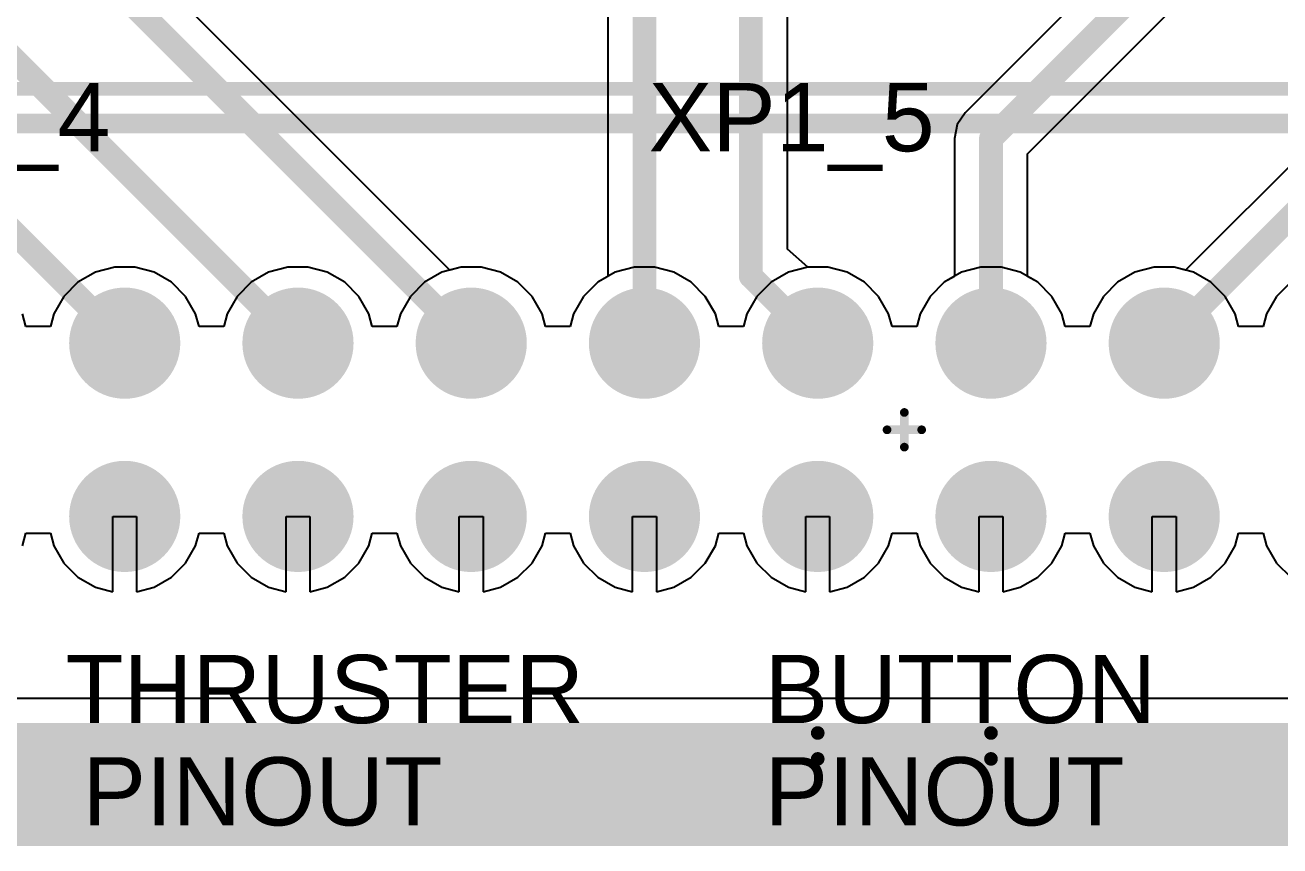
# Model space of a CAD drawing. Header units: inches. Extents: x 0 to 106, y 0 to 106.
# Drawn here: x 40.11 to 58.51, y 9.9 to 21.93 of the extents above; entities that cross this region are included whole.
import ezdxf

# ---------------------------------------------------------------- set-up
doc = ezdxf.new("R2010")
doc.units = ezdxf.units.IN
for name, color, linetype in [('Bottom Layer', 5, 'Continuous'), ('Bottom Overlay', 54, 'Continuous'), ('Bottom Solder', 6, 'Continuous'), ('Layer 1', 16, 'Continuous'), ('Layer 2', 76, 'Continuous'), ('Mechanical 13', 56, 'Continuous'), ('Mechanical 15', 56, 'Continuous'), ('Multi-Layer', 9, 'Continuous'), ('Pad Holes', 156, 'Continuous'), ('Top Layer', 1, 'Continuous'), ('Top Overlay', 2, 'Continuous'), ('Top Solder', 216, 'Continuous')]:
    doc.layers.add(name, color=color, linetype=linetype)
doc.styles.add('Arial', font='', dxfattribs={"height": 0.2})
doc.styles.get('Arial').set_extended_font_data('Arial')

# ---------------------------------------------------------------- blocks, each defined once
blk = doc.blocks.new('DCDC_SAUVC26_B_197')
at = {"layer": 'Mechanical 13'}
blk.add_lwpolyline([(35, -67, 0.2, 0.2, 0), (35, 0, 0.2, 0.2, 0)], format="xyseb", dxfattribs=at)
blk = doc.blocks.new('IDC_40_M_____________B_263')
at = {"layer": 'Bottom Layer'}
h = blk.add_hatch(color=5, dxfattribs=at)
edge = h.paths.add_edge_path()
edge.add_arc((-11.43, 1.27), 0.765, 0, 360)
h = blk.add_hatch(color=5, dxfattribs=at)
edge = h.paths.add_edge_path()
edge.add_arc((-8.89, 1.27), 0.765, 0, 360)
h = blk.add_hatch(color=5, dxfattribs=at)
edge = h.paths.add_edge_path()
edge.add_arc((-6.35, 1.27), 0.765, 0, 360)
h = blk.add_hatch(color=5, dxfattribs=at)
edge = h.paths.add_edge_path()
edge.add_arc((-3.81, 1.27), 0.765, 0, 360)
h = blk.add_hatch(color=5, dxfattribs=at)
edge = h.paths.add_edge_path()
edge.add_arc((-1.27, 1.27), 0.765, 0, 360)
h = blk.add_hatch(color=5, dxfattribs=at)
edge = h.paths.add_edge_path()
edge.add_arc((1.27, 1.27), 0.765, 0, 360)
h = blk.add_hatch(color=5, dxfattribs=at)
edge = h.paths.add_edge_path()
edge.add_arc((3.81, 1.27), 0.765, 0, 360)
h = blk.add_hatch(color=5, dxfattribs=at)
edge = h.paths.add_edge_path()
edge.add_arc((-11.43, -1.27), 0.765, 0, 360)
h = blk.add_hatch(color=5, dxfattribs=at)
edge = h.paths.add_edge_path()
edge.add_arc((-8.89, -1.27), 0.765, 0, 360)
h = blk.add_hatch(color=5, dxfattribs=at)
edge = h.paths.add_edge_path()
edge.add_arc((-6.35, -1.27), 0.765, 0, 360)
h = blk.add_hatch(color=5, dxfattribs=at)
edge = h.paths.add_edge_path()
edge.add_arc((-3.81, -1.27), 0.765, 0, 360)
h = blk.add_hatch(color=5, dxfattribs=at)
edge = h.paths.add_edge_path()
edge.add_arc((-1.27, -1.27), 0.765, 0, 360)
h = blk.add_hatch(color=5, dxfattribs=at)
edge = h.paths.add_edge_path()
edge.add_arc((1.27, -1.27), 0.765, 0, 360)
h = blk.add_hatch(color=5, dxfattribs=at)
edge = h.paths.add_edge_path()
edge.add_arc((3.81, -1.27), 0.765, 0, 360)
at = {"layer": 'Bottom Solder'}
h = blk.add_hatch(color=6, dxfattribs=at)
edge = h.paths.add_edge_path()
edge.add_arc((-11.43, 1.27), 0.815, 0, 360)
h = blk.add_hatch(color=6, dxfattribs=at)
edge = h.paths.add_edge_path()
edge.add_arc((-8.89, 1.27), 0.815, 0, 360)
h = blk.add_hatch(color=6, dxfattribs=at)
edge = h.paths.add_edge_path()
edge.add_arc((-6.35, 1.27), 0.815, 0, 360)
h = blk.add_hatch(color=6, dxfattribs=at)
edge = h.paths.add_edge_path()
edge.add_arc((-3.81, 1.27), 0.815, 0, 360)
h = blk.add_hatch(color=6, dxfattribs=at)
edge = h.paths.add_edge_path()
edge.add_arc((-1.27, 1.27), 0.815, 0, 360)
h = blk.add_hatch(color=6, dxfattribs=at)
edge = h.paths.add_edge_path()
edge.add_arc((1.27, 1.27), 0.815, 0, 360)
h = blk.add_hatch(color=6, dxfattribs=at)
edge = h.paths.add_edge_path()
edge.add_arc((3.81, 1.27), 0.815, 0, 360)
h = blk.add_hatch(color=6, dxfattribs=at)
edge = h.paths.add_edge_path()
edge.add_arc((-11.43, -1.27), 0.815, 0, 360)
h = blk.add_hatch(color=6, dxfattribs=at)
edge = h.paths.add_edge_path()
edge.add_arc((-8.89, -1.27), 0.815, 0, 360)
h = blk.add_hatch(color=6, dxfattribs=at)
edge = h.paths.add_edge_path()
edge.add_arc((-6.35, -1.27), 0.815, 0, 360)
h = blk.add_hatch(color=6, dxfattribs=at)
edge = h.paths.add_edge_path()
edge.add_arc((-3.81, -1.27), 0.815, 0, 360)
h = blk.add_hatch(color=6, dxfattribs=at)
edge = h.paths.add_edge_path()
edge.add_arc((-1.27, -1.27), 0.815, 0, 360)
h = blk.add_hatch(color=6, dxfattribs=at)
edge = h.paths.add_edge_path()
edge.add_arc((1.27, -1.27), 0.815, 0, 360)
h = blk.add_hatch(color=6, dxfattribs=at)
edge = h.paths.add_edge_path()
edge.add_arc((3.81, -1.27), 0.815, 0, 360)
at = {"layer": 'Layer 1'}
h = blk.add_hatch(color=16, dxfattribs=at)
edge = h.paths.add_edge_path()
edge.add_arc((-11.43, 1.27), 0.765, 0, 360)
h = blk.add_hatch(color=16, dxfattribs=at)
edge = h.paths.add_edge_path()
edge.add_arc((-8.89, 1.27), 0.765, 0, 360)
h = blk.add_hatch(color=16, dxfattribs=at)
edge = h.paths.add_edge_path()
edge.add_arc((-6.35, 1.27), 0.765, 0, 360)
h = blk.add_hatch(color=16, dxfattribs=at)
edge = h.paths.add_edge_path()
edge.add_arc((-3.81, 1.27), 0.765, 0, 360)
h = blk.add_hatch(color=16, dxfattribs=at)
edge = h.paths.add_edge_path()
edge.add_arc((-1.27, 1.27), 0.765, 0, 360)
h = blk.add_hatch(color=16, dxfattribs=at)
edge = h.paths.add_edge_path()
edge.add_arc((1.27, 1.27), 0.765, 0, 360)
h = blk.add_hatch(color=16, dxfattribs=at)
edge = h.paths.add_edge_path()
edge.add_arc((3.81, 1.27), 0.765, 0, 360)
h = blk.add_hatch(color=16, dxfattribs=at)
edge = h.paths.add_edge_path()
edge.add_arc((-11.43, -1.27), 0.765, 0, 360)
h = blk.add_hatch(color=16, dxfattribs=at)
edge = h.paths.add_edge_path()
edge.add_arc((-8.89, -1.27), 0.765, 0, 360)
h = blk.add_hatch(color=16, dxfattribs=at)
edge = h.paths.add_edge_path()
edge.add_arc((-6.35, -1.27), 0.765, 0, 360)
h = blk.add_hatch(color=16, dxfattribs=at)
edge = h.paths.add_edge_path()
edge.add_arc((-3.81, -1.27), 0.765, 0, 360)
h = blk.add_hatch(color=16, dxfattribs=at)
edge = h.paths.add_edge_path()
edge.add_arc((-1.27, -1.27), 0.765, 0, 360)
h = blk.add_hatch(color=16, dxfattribs=at)
edge = h.paths.add_edge_path()
edge.add_arc((1.27, -1.27), 0.765, 0, 360)
h = blk.add_hatch(color=16, dxfattribs=at)
edge = h.paths.add_edge_path()
edge.add_arc((3.81, -1.27), 0.765, 0, 360)
at = {"layer": 'Layer 2'}
h = blk.add_hatch(color=76, dxfattribs=at)
edge = h.paths.add_edge_path()
edge.add_arc((-11.43, 1.27), 0.765, 0, 360)
h = blk.add_hatch(color=76, dxfattribs=at)
edge = h.paths.add_edge_path()
edge.add_arc((-8.89, 1.27), 0.765, 0, 360)
h = blk.add_hatch(color=76, dxfattribs=at)
edge = h.paths.add_edge_path()
edge.add_arc((-6.35, 1.27), 0.765, 0, 360)
h = blk.add_hatch(color=76, dxfattribs=at)
edge = h.paths.add_edge_path()
edge.add_arc((-3.81, 1.27), 0.765, 0, 360)
h = blk.add_hatch(color=76, dxfattribs=at)
edge = h.paths.add_edge_path()
edge.add_arc((-1.27, 1.27), 0.765, 0, 360)
h = blk.add_hatch(color=76, dxfattribs=at)
edge = h.paths.add_edge_path()
edge.add_arc((1.27, 1.27), 0.765, 0, 360)
h = blk.add_hatch(color=76, dxfattribs=at)
edge = h.paths.add_edge_path()
edge.add_arc((3.81, 1.27), 0.765, 0, 360)
h = blk.add_hatch(color=76, dxfattribs=at)
edge = h.paths.add_edge_path()
edge.add_arc((-11.43, -1.27), 0.765, 0, 360)
h = blk.add_hatch(color=76, dxfattribs=at)
edge = h.paths.add_edge_path()
edge.add_arc((-8.89, -1.27), 0.765, 0, 360)
h = blk.add_hatch(color=76, dxfattribs=at)
edge = h.paths.add_edge_path()
edge.add_arc((-6.35, -1.27), 0.765, 0, 360)
h = blk.add_hatch(color=76, dxfattribs=at)
edge = h.paths.add_edge_path()
edge.add_arc((-3.81, -1.27), 0.765, 0, 360)
h = blk.add_hatch(color=76, dxfattribs=at)
edge = h.paths.add_edge_path()
edge.add_arc((-1.27, -1.27), 0.765, 0, 360)
h = blk.add_hatch(color=76, dxfattribs=at)
edge = h.paths.add_edge_path()
edge.add_arc((1.27, -1.27), 0.765, 0, 360)
h = blk.add_hatch(color=76, dxfattribs=at)
edge = h.paths.add_edge_path()
edge.add_arc((3.81, -1.27), 0.765, 0, 360)
at = {"layer": 'Multi-Layer'}
h = blk.add_hatch(color=9, dxfattribs=at)
edge = h.paths.add_edge_path()
edge.add_arc((-11.43, 1.27), 0.765, 0, 360)
h = blk.add_hatch(color=9, dxfattribs=at)
edge = h.paths.add_edge_path()
edge.add_arc((-8.89, 1.27), 0.765, 0, 360)
h = blk.add_hatch(color=9, dxfattribs=at)
edge = h.paths.add_edge_path()
edge.add_arc((-6.35, 1.27), 0.765, 0, 360)
h = blk.add_hatch(color=9, dxfattribs=at)
edge = h.paths.add_edge_path()
edge.add_arc((-3.81, 1.27), 0.765, 0, 360)
h = blk.add_hatch(color=9, dxfattribs=at)
edge = h.paths.add_edge_path()
edge.add_arc((-1.27, 1.27), 0.765, 0, 360)
h = blk.add_hatch(color=9, dxfattribs=at)
edge = h.paths.add_edge_path()
edge.add_arc((1.27, 1.27), 0.765, 0, 360)
h = blk.add_hatch(color=9, dxfattribs=at)
edge = h.paths.add_edge_path()
edge.add_arc((3.81, 1.27), 0.765, 0, 360)
h = blk.add_hatch(color=9, dxfattribs=at)
edge = h.paths.add_edge_path()
edge.add_arc((-11.43, -1.27), 0.765, 0, 360)
h = blk.add_hatch(color=9, dxfattribs=at)
edge = h.paths.add_edge_path()
edge.add_arc((-8.89, -1.27), 0.765, 0, 360)
h = blk.add_hatch(color=9, dxfattribs=at)
edge = h.paths.add_edge_path()
edge.add_arc((-6.35, -1.27), 0.765, 0, 360)
h = blk.add_hatch(color=9, dxfattribs=at)
edge = h.paths.add_edge_path()
edge.add_arc((-3.81, -1.27), 0.765, 0, 360)
h = blk.add_hatch(color=9, dxfattribs=at)
edge = h.paths.add_edge_path()
edge.add_arc((-1.27, -1.27), 0.765, 0, 360)
h = blk.add_hatch(color=9, dxfattribs=at)
edge = h.paths.add_edge_path()
edge.add_arc((1.27, -1.27), 0.765, 0, 360)
h = blk.add_hatch(color=9, dxfattribs=at)
edge = h.paths.add_edge_path()
edge.add_arc((3.81, -1.27), 0.765, 0, 360)
at = {"layer": 'Pad Holes'}
h = blk.add_hatch(color=7, dxfattribs=at)
edge = h.paths.add_edge_path()
edge.add_arc((-11.43, 1.27), 0.51, 0, 360)
h = blk.add_hatch(color=7, dxfattribs=at)
edge = h.paths.add_edge_path()
edge.add_arc((-8.89, 1.27), 0.51, 0, 360)
h = blk.add_hatch(color=7, dxfattribs=at)
edge = h.paths.add_edge_path()
edge.add_arc((-6.35, 1.27), 0.51, 0, 360)
h = blk.add_hatch(color=7, dxfattribs=at)
edge = h.paths.add_edge_path()
edge.add_arc((-3.81, 1.27), 0.51, 0, 360)
h = blk.add_hatch(color=7, dxfattribs=at)
edge = h.paths.add_edge_path()
edge.add_arc((-1.27, 1.27), 0.51, 0, 360)
h = blk.add_hatch(color=7, dxfattribs=at)
edge = h.paths.add_edge_path()
edge.add_arc((1.27, 1.27), 0.51, 0, 360)
h = blk.add_hatch(color=7, dxfattribs=at)
edge = h.paths.add_edge_path()
edge.add_arc((3.81, 1.27), 0.51, 0, 360)
h = blk.add_hatch(color=7, dxfattribs=at)
edge = h.paths.add_edge_path()
edge.add_arc((-11.43, -1.27), 0.51, 0, 360)
h = blk.add_hatch(color=7, dxfattribs=at)
edge = h.paths.add_edge_path()
edge.add_arc((-8.89, -1.27), 0.51, 0, 360)
h = blk.add_hatch(color=7, dxfattribs=at)
edge = h.paths.add_edge_path()
edge.add_arc((-6.35, -1.27), 0.51, 0, 360)
h = blk.add_hatch(color=7, dxfattribs=at)
edge = h.paths.add_edge_path()
edge.add_arc((-3.81, -1.27), 0.51, 0, 360)
h = blk.add_hatch(color=7, dxfattribs=at)
edge = h.paths.add_edge_path()
edge.add_arc((-1.27, -1.27), 0.51, 0, 360)
h = blk.add_hatch(color=7, dxfattribs=at)
edge = h.paths.add_edge_path()
edge.add_arc((1.27, -1.27), 0.51, 0, 360)
h = blk.add_hatch(color=7, dxfattribs=at)
edge = h.paths.add_edge_path()
edge.add_arc((3.81, -1.27), 0.51, 0, 360)
at = {"layer": 'Top Layer'}
h = blk.add_hatch(color=1, dxfattribs=at)
edge = h.paths.add_edge_path()
edge.add_arc((-11.43, 1.27), 0.765, 0, 360)
h = blk.add_hatch(color=1, dxfattribs=at)
edge = h.paths.add_edge_path()
edge.add_arc((-8.89, 1.27), 0.765, 0, 360)
h = blk.add_hatch(color=1, dxfattribs=at)
edge = h.paths.add_edge_path()
edge.add_arc((-6.35, 1.27), 0.765, 0, 360)
h = blk.add_hatch(color=1, dxfattribs=at)
edge = h.paths.add_edge_path()
edge.add_arc((-3.81, 1.27), 0.765, 0, 360)
h = blk.add_hatch(color=1, dxfattribs=at)
edge = h.paths.add_edge_path()
edge.add_arc((-1.27, 1.27), 0.765, 0, 360)
h = blk.add_hatch(color=1, dxfattribs=at)
edge = h.paths.add_edge_path()
edge.add_arc((1.27, 1.27), 0.765, 0, 360)
h = blk.add_hatch(color=1, dxfattribs=at)
edge = h.paths.add_edge_path()
edge.add_arc((3.81, 1.27), 0.765, 0, 360)
h = blk.add_hatch(color=1, dxfattribs=at)
edge = h.paths.add_edge_path()
edge.add_arc((-11.43, -1.27), 0.765, 0, 360)
h = blk.add_hatch(color=1, dxfattribs=at)
edge = h.paths.add_edge_path()
edge.add_arc((-8.89, -1.27), 0.765, 0, 360)
h = blk.add_hatch(color=1, dxfattribs=at)
edge = h.paths.add_edge_path()
edge.add_arc((-6.35, -1.27), 0.765, 0, 360)
h = blk.add_hatch(color=1, dxfattribs=at)
edge = h.paths.add_edge_path()
edge.add_arc((-3.81, -1.27), 0.765, 0, 360)
h = blk.add_hatch(color=1, dxfattribs=at)
edge = h.paths.add_edge_path()
edge.add_arc((-1.27, -1.27), 0.765, 0, 360)
h = blk.add_hatch(color=1, dxfattribs=at)
edge = h.paths.add_edge_path()
edge.add_arc((1.27, -1.27), 0.765, 0, 360)
h = blk.add_hatch(color=1, dxfattribs=at)
edge = h.paths.add_edge_path()
edge.add_arc((3.81, -1.27), 0.765, 0, 360)
at = {"layer": 'Top Solder'}
h = blk.add_hatch(color=216, dxfattribs=at)
edge = h.paths.add_edge_path()
edge.add_arc((-11.43, 1.27), 0.815, 0, 360)
h = blk.add_hatch(color=216, dxfattribs=at)
edge = h.paths.add_edge_path()
edge.add_arc((-8.89, 1.27), 0.815, 0, 360)
h = blk.add_hatch(color=216, dxfattribs=at)
edge = h.paths.add_edge_path()
edge.add_arc((-6.35, 1.27), 0.815, 0, 360)
h = blk.add_hatch(color=216, dxfattribs=at)
edge = h.paths.add_edge_path()
edge.add_arc((-3.81, 1.27), 0.815, 0, 360)
h = blk.add_hatch(color=216, dxfattribs=at)
edge = h.paths.add_edge_path()
edge.add_arc((-1.27, 1.27), 0.815, 0, 360)
h = blk.add_hatch(color=216, dxfattribs=at)
edge = h.paths.add_edge_path()
edge.add_arc((1.27, 1.27), 0.815, 0, 360)
h = blk.add_hatch(color=216, dxfattribs=at)
edge = h.paths.add_edge_path()
edge.add_arc((3.81, 1.27), 0.815, 0, 360)
h = blk.add_hatch(color=216, dxfattribs=at)
edge = h.paths.add_edge_path()
edge.add_arc((-11.43, -1.27), 0.815, 0, 360)
h = blk.add_hatch(color=216, dxfattribs=at)
edge = h.paths.add_edge_path()
edge.add_arc((-8.89, -1.27), 0.815, 0, 360)
h = blk.add_hatch(color=216, dxfattribs=at)
edge = h.paths.add_edge_path()
edge.add_arc((-6.35, -1.27), 0.815, 0, 360)
h = blk.add_hatch(color=216, dxfattribs=at)
edge = h.paths.add_edge_path()
edge.add_arc((-3.81, -1.27), 0.815, 0, 360)
h = blk.add_hatch(color=216, dxfattribs=at)
edge = h.paths.add_edge_path()
edge.add_arc((-1.27, -1.27), 0.815, 0, 360)
h = blk.add_hatch(color=216, dxfattribs=at)
edge = h.paths.add_edge_path()
edge.add_arc((1.27, -1.27), 0.815, 0, 360)
h = blk.add_hatch(color=216, dxfattribs=at)
edge = h.paths.add_edge_path()
edge.add_arc((3.81, -1.27), 0.815, 0, 360)
at = {"layer": 'Bottom Overlay'}
for points in [[(-29.21, 4.445, 0.2, 0.2, 0), (29.21, 4.445, 0.2, 0.2, 0)], [(-27.94, -4.445, 0.2, 0.2, 0), (-1.27, -4.445, 0.2, 0.2, 0)], [(-1.27, -4.825, 0.2, 0.2, 0), (-1.27, -4.445, 0.2, 0.2, 0)], [(1.27, -4.825, 0.2, 0.2, 0), (1.27, -4.445, 0.2, 0.2, 0)], [(1.27, -4.445, 0.2, 0.2, 0), (27.94, -4.445, 0.2, 0.2, 0)], [(-1.27, -4.825, 0.2, 0.2, 0), (1.27, -4.825, 0.2, 0.2, 0)]]:
    blk.add_lwpolyline(points, format="xyseb", dxfattribs=at)
for points in [[(-1.32, -4.445, 0.1, 0.1, 1), (-1.22, -4.445, 0.1, 0.1, 1)], [(-1.32, -4.445, 0.1, 0.1, 1), (-1.22, -4.445, 0.1, 0.1, 1)], [(1.22, -4.445, 0.1, 0.1, 1), (1.32, -4.445, 0.1, 0.1, 1)], [(1.22, -4.445, 0.1, 0.1, 1), (1.32, -4.445, 0.1, 0.1, 1)], [(-1.32, -4.825, 0.1, 0.1, 1), (-1.22, -4.825, 0.1, 0.1, 1)], [(-1.32, -4.825, 0.1, 0.1, 1), (-1.22, -4.825, 0.1, 0.1, 1)], [(1.22, -4.825, 0.1, 0.1, 1), (1.32, -4.825, 0.1, 0.1, 1)], [(1.22, -4.825, 0.1, 0.1, 1), (1.32, -4.825, 0.1, 0.1, 1)]]:
    blk.add_lwpolyline(points, format="xyseb", close=True, dxfattribs=at)
at = {"layer": 'Mechanical 13'}
for points in [[(-29.21, 4.5, 0.127, 0.127, 0), (29.25, 4.5, 0.127, 0.127, 0)], [(-29.21, -4.826, 0.127, 0.127, 0), (29.25, -4.826, 0.127, 0.127, 0)]]:
    blk.add_lwpolyline(points, format="xyseb", dxfattribs=at)
at = {"layer": 'Mechanical 15'}
for points in [[(-29.25, 4.572, 0.127, 0.127, 0), (29.25, 4.572, 0.127, 0.127, 0)], [(0, -0.254, 0.127, 0.127, 0), (0, 0.254, 0.127, 0.127, 0)], [(-0.254, 0, 0.127, 0.127, 0), (0.254, 0, 0.127, 0.127, 0)], [(-29.25, -4.9, 0.127, 0.127, 0), (29.25, -4.9, 0.127, 0.127, 0)]]:
    blk.add_lwpolyline(points, format="xyseb", dxfattribs=at)
for points in [[(-0.032, 0.254, 0.0635, 0.0635, 1), (0.032, 0.254, 0.0635, 0.0635, 1)], [(-0.286, 0, 0.0635, 0.0635, 1), (-0.222, 0, 0.0635, 0.0635, 1)], [(0.222, 0, 0.0635, 0.0635, 1), (0.286, 0, 0.0635, 0.0635, 1)], [(-0.032, -0.254, 0.0635, 0.0635, 1), (0.032, -0.254, 0.0635, 0.0635, 1)]]:
    blk.add_lwpolyline(points, format="xyseb", close=True, dxfattribs=at)

msp = doc.modelspace()

# ---------------------------------------------------------------- linework, layer by layer
at = {"layer": 'Bottom Layer'}
for p, q in [((41.14, 18.309), (40.885, 18.162)), ((41.423, 18.385), (41.14, 18.309)), ((41.717, 18.385), (41.423, 18.385)), ((42, 18.309), (41.717, 18.385)), ((42.255, 18.162), (42, 18.309)), ((43.68, 18.309), (43.425, 18.162)), ((43.963, 18.385), (43.68, 18.309)), ((44.257, 18.385), (43.963, 18.385)), ((44.54, 18.309), (44.257, 18.385)), ((44.795, 18.162), (44.54, 18.309)), ((46.22, 18.309), (45.965, 18.162)), ((46.503, 18.385), (46.22, 18.309)), ((46.797, 18.385), (46.503, 18.385)), ((47.08, 18.309), (46.797, 18.385)), ((47.335, 18.162), (47.08, 18.309)), ((48.76, 18.309), (48.505, 18.162)), ((49.043, 18.385), (48.76, 18.309)), ((49.337, 18.385), (49.043, 18.385)), ((49.62, 18.309), (49.337, 18.385)), ((49.875, 18.162), (49.62, 18.309)), ((51.3, 18.309), (51.045, 18.162)), ((51.583, 18.385), (51.3, 18.309)), ((51.877, 18.385), (51.583, 18.385)), ((52.16, 18.309), (51.877, 18.385)), ((52.415, 18.162), (52.16, 18.309)), ((53.84, 18.309), (53.585, 18.162)), ((54.123, 18.385), (53.84, 18.309)), ((54.417, 18.385), (54.123, 18.385)), ((54.7, 18.309), (54.417, 18.385)), ((54.955, 18.162), (54.7, 18.309)), ((56.38, 18.309), (56.125, 18.162)), ((56.663, 18.385), (56.38, 18.309)), ((56.957, 18.385), (56.663, 18.385)), ((57.24, 18.309), (56.957, 18.385)), ((57.495, 18.162), (57.24, 18.309)), ((40.885, 18.162), (40.678, 17.955)), ((42.462, 17.955), (42.255, 18.162)), ((43.425, 18.162), (43.218, 17.955)), ((45.002, 17.955), (44.795, 18.162)), ((45.965, 18.162), (45.758, 17.955)), ((47.542, 17.955), (47.335, 18.162)), ((48.505, 18.162), (48.298, 17.955)), ((50.082, 17.955), (49.875, 18.162)), ((51.045, 18.162), (50.838, 17.955)), ((52.622, 17.955), (52.415, 18.162)), ((53.585, 18.162), (53.378, 17.955)), ((55.162, 17.955), (54.955, 18.162)), ((56.125, 18.162), (55.918, 17.955)), ((57.702, 17.955), (57.495, 18.162)), ((58.665, 18.162), (58.458, 17.955)), ((40.678, 17.955), (40.531, 17.7)), ((42.609, 17.7), (42.462, 17.955)), ((43.218, 17.955), (43.071, 17.7)), ((45.149, 17.7), (45.002, 17.955)), ((45.758, 17.955), (45.611, 17.7)), ((47.689, 17.7), (47.542, 17.955)), ((48.298, 17.955), (48.151, 17.7)), ((50.229, 17.7), (50.082, 17.955)), ((50.838, 17.955), (50.691, 17.7)), ((52.769, 17.7), (52.622, 17.955)), ((53.378, 17.955), (53.231, 17.7)), ((55.309, 17.7), (55.162, 17.955)), ((55.918, 17.955), (55.771, 17.7)), ((57.849, 17.7), (57.702, 17.955)), ((58.458, 17.955), (58.311, 17.7)), ((40.119, 17.514), (40.069, 17.7)), ((40.531, 17.7), (40.481, 17.514)), ((42.659, 17.514), (42.609, 17.7)), ((43.071, 17.7), (43.021, 17.514)), ((45.199, 17.514), (45.149, 17.7)), ((45.611, 17.7), (45.561, 17.514)), ((47.739, 17.514), (47.689, 17.7)), ((48.151, 17.7), (48.101, 17.514)), ((50.279, 17.514), (50.229, 17.7)), ((50.691, 17.7), (50.641, 17.514)), ((52.819, 17.514), (52.769, 17.7)), ((53.231, 17.7), (53.181, 17.514)), ((55.359, 17.514), (55.309, 17.7)), ((55.771, 17.7), (55.721, 17.514)), ((57.899, 17.514), (57.849, 17.7)), ((58.311, 17.7), (58.261, 17.514)), ((40.481, 17.514), (40.119, 17.514)), ((43.021, 17.514), (42.659, 17.514)), ((45.561, 17.514), (45.199, 17.514)), ((48.101, 17.514), (47.739, 17.514)), ((50.641, 17.514), (50.279, 17.514)), ((53.181, 17.514), (52.819, 17.514)), ((55.721, 17.514), (55.359, 17.514)), ((58.261, 17.514), (57.899, 17.514)), ((41.395, 13.623), (41.395, 14.73)), ((41.395, 14.73), (41.745, 14.73)), ((41.745, 14.73), (41.745, 13.623)), ((43.935, 13.623), (43.935, 14.73)), ((43.935, 14.73), (44.285, 14.73)), ((44.285, 14.73), (44.285, 13.623)), ((46.475, 13.623), (46.475, 14.73)), ((46.475, 14.73), (46.825, 14.73)), ((46.825, 14.73), (46.825, 13.623)), ((49.015, 13.623), (49.015, 14.73)), ((49.015, 14.73), (49.365, 14.73)), ((49.365, 14.73), (49.365, 13.623)), ((51.555, 13.623), (51.555, 14.73)), ((51.555, 14.73), (51.905, 14.73)), ((51.905, 14.73), (51.905, 13.623)), ((54.095, 13.623), (54.095, 14.73)), ((54.095, 14.73), (54.445, 14.73)), ((54.445, 14.73), (54.445, 13.623)), ((56.635, 13.623), (56.635, 14.73)), ((56.635, 14.73), (56.985, 14.73)), ((56.985, 14.73), (56.985, 13.623)), ((40.069, 14.3), (40.119, 14.486)), ((40.119, 14.486), (40.481, 14.486)), ((40.481, 14.486), (40.531, 14.3)), ((42.609, 14.3), (42.659, 14.486)), ((42.659, 14.486), (43.021, 14.486)), ((43.021, 14.486), (43.071, 14.3)), ((45.149, 14.3), (45.199, 14.486)), ((45.199, 14.486), (45.561, 14.486)), ((45.561, 14.486), (45.611, 14.3)), ((47.689, 14.3), (47.739, 14.486)), ((47.739, 14.486), (48.101, 14.486)), ((48.101, 14.486), (48.151, 14.3)), ((50.229, 14.3), (50.279, 14.486)), ((50.279, 14.486), (50.641, 14.486)), ((50.641, 14.486), (50.691, 14.3)), ((52.769, 14.3), (52.819, 14.486)), ((52.819, 14.486), (53.181, 14.486)), ((53.181, 14.486), (53.231, 14.3)), ((55.309, 14.3), (55.359, 14.486)), ((55.359, 14.486), (55.721, 14.486)), ((55.721, 14.486), (55.771, 14.3)), ((57.849, 14.3), (57.899, 14.486)), ((57.899, 14.486), (58.261, 14.486)), ((58.261, 14.486), (58.311, 14.3)), ((40.531, 14.3), (40.678, 14.045)), ((42.462, 14.045), (42.609, 14.3)), ((43.071, 14.3), (43.218, 14.045)), ((45.002, 14.045), (45.149, 14.3)), ((45.611, 14.3), (45.758, 14.045)), ((47.542, 14.045), (47.689, 14.3)), ((48.151, 14.3), (48.298, 14.045)), ((50.082, 14.045), (50.229, 14.3)), ((50.691, 14.3), (50.838, 14.045)), ((52.622, 14.045), (52.769, 14.3)), ((53.231, 14.3), (53.378, 14.045)), ((55.162, 14.045), (55.309, 14.3)), ((55.771, 14.3), (55.918, 14.045)), ((57.702, 14.045), (57.849, 14.3)), ((58.311, 14.3), (58.458, 14.045)), ((40.678, 14.045), (40.885, 13.838)), ((42.255, 13.838), (42.462, 14.045)), ((43.218, 14.045), (43.425, 13.838)), ((44.795, 13.838), (45.002, 14.045)), ((45.758, 14.045), (45.965, 13.838)), ((47.335, 13.838), (47.542, 14.045)), ((48.298, 14.045), (48.505, 13.838)), ((49.875, 13.838), (50.082, 14.045)), ((50.838, 14.045), (51.045, 13.838)), ((52.415, 13.838), (52.622, 14.045)), ((53.378, 14.045), (53.585, 13.838)), ((54.955, 13.838), (55.162, 14.045)), ((55.918, 14.045), (56.125, 13.838)), ((57.495, 13.838), (57.702, 14.045)), ((58.458, 14.045), (58.665, 13.838)), ((40.885, 13.838), (41.14, 13.691)), ((42, 13.691), (42.255, 13.838)), ((43.425, 13.838), (43.68, 13.691)), ((44.54, 13.691), (44.795, 13.838)), ((45.965, 13.838), (46.22, 13.691)), ((47.08, 13.691), (47.335, 13.838)), ((48.505, 13.838), (48.76, 13.691)), ((49.62, 13.691), (49.875, 13.838)), ((51.045, 13.838), (51.3, 13.691)), ((52.16, 13.691), (52.415, 13.838)), ((53.585, 13.838), (53.84, 13.691)), ((54.7, 13.691), (54.955, 13.838)), ((56.125, 13.838), (56.38, 13.691)), ((57.24, 13.691), (57.495, 13.838)), ((41.14, 13.691), (41.395, 13.623)), ((41.745, 13.623), (42, 13.691)), ((43.68, 13.691), (43.935, 13.623)), ((44.285, 13.623), (44.54, 13.691)), ((46.22, 13.691), (46.475, 13.623)), ((46.825, 13.623), (47.08, 13.691)), ((48.76, 13.691), (49.015, 13.623)), ((49.365, 13.623), (49.62, 13.691)), ((51.3, 13.691), (51.555, 13.623)), ((51.905, 13.623), (52.16, 13.691)), ((53.84, 13.691), (54.095, 13.623)), ((54.445, 13.623), (54.7, 13.691)), ((56.38, 13.691), (56.635, 13.623)), ((56.985, 13.623), (57.24, 13.691)), ((79.478, 12.061), (35.822, 12.061))]:
    msp.add_line(p, q, dxfattribs=at)
msp.add_lwpolyline([(35.3, 10.8, 1.8, 1.8, 0), (80, 10.8, 1.8, 1.8, 0)], format="xyseb", dxfattribs=at)
at = {"layer": 'Layer 1'}
for p, q in [((63.713, 30.47), (53.892, 20.649)), ((54.805, 20.048), (64.47, 29.713)), ((51.285, 18.647), (51.285, 28.528)), ((48.655, 24.588), (48.655, 18.248)), ((46.337, 18.34), (41.299, 23.379)), ((61.911, 23.129), (57.123, 18.34)), ((53.892, 20.649), (53.775, 20.475)), ((53.775, 20.475), (53.735, 20.27)), ((53.735, 20.27), (53.735, 18.248)), ((54.805, 18.248), (54.805, 20.048)), ((51.583, 18.385), (51.285, 18.647)), ((46.503, 18.385), (46.337, 18.34)), ((46.797, 18.385), (46.503, 18.385)), ((47.08, 18.309), (46.797, 18.385)), ((47.335, 18.162), (47.08, 18.309)), ((48.655, 18.248), (48.505, 18.162)), ((51.877, 18.385), (51.583, 18.385)), ((52.16, 18.309), (51.877, 18.385)), ((52.415, 18.162), (52.16, 18.309)), ((53.735, 18.248), (53.585, 18.162)), ((54.955, 18.162), (54.805, 18.248)), ((56.38, 18.309), (56.125, 18.162)), ((56.663, 18.385), (56.38, 18.309)), ((56.957, 18.385), (56.663, 18.385)), ((57.123, 18.34), (56.957, 18.385)), ((47.542, 17.955), (47.335, 18.162)), ((48.505, 18.162), (48.298, 17.955)), ((52.622, 17.955), (52.415, 18.162)), ((53.585, 18.162), (53.378, 17.955)), ((55.162, 17.955), (54.955, 18.162)), ((56.125, 18.162), (55.918, 17.955)), ((47.689, 17.7), (47.542, 17.955)), ((48.298, 17.955), (48.151, 17.7)), ((52.769, 17.7), (52.622, 17.955)), ((53.378, 17.955), (53.231, 17.7)), ((55.309, 17.7), (55.162, 17.955)), ((55.918, 17.955), (55.771, 17.7)), ((47.739, 17.514), (47.689, 17.7)), ((48.151, 17.7), (48.101, 17.514)), ((52.819, 17.514), (52.769, 17.7)), ((53.231, 17.7), (53.181, 17.514)), ((55.359, 17.514), (55.309, 17.7)), ((55.771, 17.7), (55.721, 17.514)), ((48.101, 17.514), (47.739, 17.514)), ((53.181, 17.514), (52.819, 17.514)), ((55.721, 17.514), (55.359, 17.514)), ((41.395, 13.623), (41.395, 14.73)), ((41.395, 14.73), (41.745, 14.73)), ((41.745, 14.73), (41.745, 13.623)), ((43.935, 13.623), (43.935, 14.73)), ((43.935, 14.73), (44.285, 14.73)), ((44.285, 14.73), (44.285, 13.623)), ((46.475, 13.623), (46.475, 14.73)), ((46.475, 14.73), (46.825, 14.73)), ((46.825, 14.73), (46.825, 13.623)), ((49.015, 13.623), (49.015, 14.73)), ((49.015, 14.73), (49.365, 14.73)), ((49.365, 14.73), (49.365, 13.623)), ((51.555, 13.623), (51.555, 14.73)), ((51.555, 14.73), (51.905, 14.73)), ((51.905, 14.73), (51.905, 13.623)), ((54.095, 13.623), (54.095, 14.73)), ((54.095, 14.73), (54.445, 14.73)), ((54.445, 14.73), (54.445, 13.623)), ((56.635, 13.623), (56.635, 14.73)), ((56.635, 14.73), (56.985, 14.73)), ((56.985, 14.73), (56.985, 13.623)), ((40.069, 14.3), (40.119, 14.486)), ((40.119, 14.486), (40.481, 14.486)), ((40.481, 14.486), (40.531, 14.3)), ((42.609, 14.3), (42.659, 14.486)), ((42.659, 14.486), (43.021, 14.486)), ((43.021, 14.486), (43.071, 14.3)), ((45.149, 14.3), (45.199, 14.486)), ((45.199, 14.486), (45.561, 14.486)), ((45.561, 14.486), (45.611, 14.3)), ((47.689, 14.3), (47.739, 14.486)), ((47.739, 14.486), (48.101, 14.486)), ((48.101, 14.486), (48.151, 14.3)), ((50.229, 14.3), (50.279, 14.486)), ((50.279, 14.486), (50.641, 14.486)), ((50.641, 14.486), (50.691, 14.3)), ((52.769, 14.3), (52.819, 14.486)), ((52.819, 14.486), (53.181, 14.486)), ((53.181, 14.486), (53.231, 14.3)), ((55.309, 14.3), (55.359, 14.486)), ((55.359, 14.486), (55.721, 14.486)), ((55.721, 14.486), (55.771, 14.3)), ((57.849, 14.3), (57.899, 14.486)), ((57.899, 14.486), (58.261, 14.486)), ((58.261, 14.486), (58.311, 14.3)), ((40.531, 14.3), (40.678, 14.045)), ((42.462, 14.045), (42.609, 14.3)), ((43.071, 14.3), (43.218, 14.045)), ((45.002, 14.045), (45.149, 14.3)), ((45.611, 14.3), (45.758, 14.045)), ((47.542, 14.045), (47.689, 14.3)), ((48.151, 14.3), (48.298, 14.045)), ((50.082, 14.045), (50.229, 14.3)), ((50.691, 14.3), (50.838, 14.045)), ((52.622, 14.045), (52.769, 14.3)), ((53.231, 14.3), (53.378, 14.045)), ((55.162, 14.045), (55.309, 14.3)), ((55.771, 14.3), (55.918, 14.045)), ((57.702, 14.045), (57.849, 14.3)), ((58.311, 14.3), (58.458, 14.045)), ((40.678, 14.045), (40.885, 13.838)), ((42.255, 13.838), (42.462, 14.045)), ((43.218, 14.045), (43.425, 13.838)), ((44.795, 13.838), (45.002, 14.045)), ((45.758, 14.045), (45.965, 13.838)), ((47.335, 13.838), (47.542, 14.045)), ((48.298, 14.045), (48.505, 13.838)), ((49.875, 13.838), (50.082, 14.045)), ((50.838, 14.045), (51.045, 13.838)), ((52.415, 13.838), (52.622, 14.045)), ((53.378, 14.045), (53.585, 13.838)), ((54.955, 13.838), (55.162, 14.045)), ((55.918, 14.045), (56.125, 13.838)), ((57.495, 13.838), (57.702, 14.045)), ((58.458, 14.045), (58.665, 13.838)), ((40.885, 13.838), (41.14, 13.691)), ((42, 13.691), (42.255, 13.838)), ((43.425, 13.838), (43.68, 13.691)), ((44.54, 13.691), (44.795, 13.838)), ((45.965, 13.838), (46.22, 13.691)), ((47.08, 13.691), (47.335, 13.838)), ((48.505, 13.838), (48.76, 13.691)), ((49.62, 13.691), (49.875, 13.838)), ((51.045, 13.838), (51.3, 13.691)), ((52.16, 13.691), (52.415, 13.838)), ((53.585, 13.838), (53.84, 13.691)), ((54.7, 13.691), (54.955, 13.838)), ((56.125, 13.838), (56.38, 13.691)), ((57.24, 13.691), (57.495, 13.838)), ((41.14, 13.691), (41.395, 13.623)), ((41.745, 13.623), (42, 13.691)), ((43.68, 13.691), (43.935, 13.623)), ((44.285, 13.623), (44.54, 13.691)), ((46.22, 13.691), (46.475, 13.623)), ((46.825, 13.623), (47.08, 13.691)), ((48.76, 13.691), (49.015, 13.623)), ((49.365, 13.623), (49.62, 13.691)), ((51.3, 13.691), (51.555, 13.623)), ((51.905, 13.623), (52.16, 13.691)), ((53.84, 13.691), (54.095, 13.623)), ((54.445, 13.623), (54.7, 13.691)), ((56.38, 13.691), (56.635, 13.623)), ((56.985, 13.623), (57.24, 13.691))]:
    msp.add_line(p, q, dxfattribs=at)
for points in [[(54.27, 20.27, 0.35, 0.35, 0), (66, 32, 0.35, 0.35, 0)], [(50.75, 18.25, 0.35, 0.35, 0), (50.75, 28.75, 0.35, 0.35, 0)], [(49.19, 17.27, 0.35, 0.35, 0), (49.19, 24.81, 0.35, 0.35, 0)], [(40.92, 23, 0.35, 0.35, 0), (46.65, 17.27, 0.35, 0.35, 0)], [(56.81, 17.27, 0.35, 0.35, 0), (62.29, 22.75, 0.35, 0.35, 0)], [(39.63, 21.75, 0.35, 0.35, 0), (44.11, 17.27, 0.35, 0.35, 0)], [(38.34, 20.5, 0.35, 0.35, 0), (41.57, 17.27, 0.35, 0.35, 0)], [(54.27, 17.27, 0.35, 0.35, 0), (54.27, 20.27, 0.35, 0.35, 0)], [(50.75, 18.25, 0.35, 0.35, 0), (51.73, 17.27, 0.35, 0.35, 0)]]:
    msp.add_lwpolyline(points, format="xyseb", dxfattribs=at)
for points in [[(54.183, 20.27, 0.175, 0.175, 1), (54.358, 20.27, 0.175, 0.175, 1)], [(54.183, 20.27, 0.175, 0.175, 1), (54.358, 20.27, 0.175, 0.175, 1)], [(50.662, 18.25, 0.175, 0.175, 1), (50.838, 18.25, 0.175, 0.175, 1)], [(50.662, 18.25, 0.175, 0.175, 1), (50.838, 18.25, 0.175, 0.175, 1)], [(41.483, 17.27, 0.175, 0.175, 1), (41.658, 17.27, 0.175, 0.175, 1)], [(44.023, 17.27, 0.175, 0.175, 1), (44.198, 17.27, 0.175, 0.175, 1)], [(46.562, 17.27, 0.175, 0.175, 1), (46.737, 17.27, 0.175, 0.175, 1)], [(49.103, 17.27, 0.175, 0.175, 1), (49.278, 17.27, 0.175, 0.175, 1)], [(51.643, 17.27, 0.175, 0.175, 1), (51.818, 17.27, 0.175, 0.175, 1)], [(54.183, 17.27, 0.175, 0.175, 1), (54.358, 17.27, 0.175, 0.175, 1)], [(56.722, 17.27, 0.175, 0.175, 1), (56.897, 17.27, 0.175, 0.175, 1)]]:
    msp.add_lwpolyline(points, format="xyseb", close=True, dxfattribs=at)
at = {"layer": 'Layer 2'}
for p, q in [((41.14, 18.309), (40.885, 18.162)), ((41.423, 18.385), (41.14, 18.309)), ((41.717, 18.385), (41.423, 18.385)), ((42, 18.309), (41.717, 18.385)), ((42.255, 18.162), (42, 18.309)), ((43.68, 18.309), (43.425, 18.162)), ((43.963, 18.385), (43.68, 18.309)), ((44.257, 18.385), (43.963, 18.385)), ((44.54, 18.309), (44.257, 18.385)), ((44.795, 18.162), (44.54, 18.309)), ((46.22, 18.309), (45.965, 18.162)), ((46.503, 18.385), (46.22, 18.309)), ((46.797, 18.385), (46.503, 18.385)), ((47.08, 18.309), (46.797, 18.385)), ((47.335, 18.162), (47.08, 18.309)), ((48.76, 18.309), (48.505, 18.162)), ((49.043, 18.385), (48.76, 18.309)), ((49.337, 18.385), (49.043, 18.385)), ((49.62, 18.309), (49.337, 18.385)), ((49.875, 18.162), (49.62, 18.309)), ((51.3, 18.309), (51.045, 18.162)), ((51.583, 18.385), (51.3, 18.309)), ((51.877, 18.385), (51.583, 18.385)), ((52.16, 18.309), (51.877, 18.385)), ((52.415, 18.162), (52.16, 18.309)), ((53.84, 18.309), (53.585, 18.162)), ((54.123, 18.385), (53.84, 18.309)), ((54.417, 18.385), (54.123, 18.385)), ((54.7, 18.309), (54.417, 18.385)), ((54.955, 18.162), (54.7, 18.309)), ((56.38, 18.309), (56.125, 18.162)), ((56.663, 18.385), (56.38, 18.309)), ((56.957, 18.385), (56.663, 18.385)), ((57.24, 18.309), (56.957, 18.385)), ((57.495, 18.162), (57.24, 18.309)), ((40.885, 18.162), (40.678, 17.955)), ((42.462, 17.955), (42.255, 18.162)), ((43.425, 18.162), (43.218, 17.955)), ((45.002, 17.955), (44.795, 18.162)), ((45.965, 18.162), (45.758, 17.955)), ((47.542, 17.955), (47.335, 18.162)), ((48.505, 18.162), (48.298, 17.955)), ((50.082, 17.955), (49.875, 18.162)), ((51.045, 18.162), (50.838, 17.955)), ((52.622, 17.955), (52.415, 18.162)), ((53.585, 18.162), (53.378, 17.955)), ((55.162, 17.955), (54.955, 18.162)), ((56.125, 18.162), (55.918, 17.955)), ((57.702, 17.955), (57.495, 18.162)), ((58.665, 18.162), (58.458, 17.955)), ((40.678, 17.955), (40.531, 17.7)), ((42.609, 17.7), (42.462, 17.955)), ((43.218, 17.955), (43.071, 17.7)), ((45.149, 17.7), (45.002, 17.955)), ((45.758, 17.955), (45.611, 17.7)), ((47.689, 17.7), (47.542, 17.955)), ((48.298, 17.955), (48.151, 17.7)), ((50.229, 17.7), (50.082, 17.955)), ((50.838, 17.955), (50.691, 17.7)), ((52.769, 17.7), (52.622, 17.955)), ((53.378, 17.955), (53.231, 17.7)), ((55.309, 17.7), (55.162, 17.955)), ((55.918, 17.955), (55.771, 17.7)), ((57.849, 17.7), (57.702, 17.955)), ((58.458, 17.955), (58.311, 17.7)), ((40.119, 17.514), (40.069, 17.7)), ((40.531, 17.7), (40.481, 17.514)), ((42.659, 17.514), (42.609, 17.7)), ((43.071, 17.7), (43.021, 17.514)), ((45.199, 17.514), (45.149, 17.7)), ((45.611, 17.7), (45.561, 17.514)), ((47.739, 17.514), (47.689, 17.7)), ((48.151, 17.7), (48.101, 17.514)), ((50.279, 17.514), (50.229, 17.7)), ((50.691, 17.7), (50.641, 17.514)), ((52.819, 17.514), (52.769, 17.7)), ((53.231, 17.7), (53.181, 17.514)), ((55.359, 17.514), (55.309, 17.7)), ((55.771, 17.7), (55.721, 17.514)), ((57.899, 17.514), (57.849, 17.7)), ((58.311, 17.7), (58.261, 17.514)), ((40.481, 17.514), (40.119, 17.514)), ((43.021, 17.514), (42.659, 17.514)), ((45.561, 17.514), (45.199, 17.514)), ((48.101, 17.514), (47.739, 17.514)), ((50.641, 17.514), (50.279, 17.514)), ((53.181, 17.514), (52.819, 17.514)), ((55.721, 17.514), (55.359, 17.514)), ((58.261, 17.514), (57.899, 17.514)), ((41.395, 13.623), (41.395, 14.73)), ((41.395, 14.73), (41.745, 14.73)), ((41.745, 14.73), (41.745, 13.623)), ((43.935, 13.623), (43.935, 14.73)), ((43.935, 14.73), (44.285, 14.73)), ((44.285, 14.73), (44.285, 13.623)), ((46.475, 13.623), (46.475, 14.73)), ((46.475, 14.73), (46.825, 14.73)), ((46.825, 14.73), (46.825, 13.623)), ((49.015, 13.623), (49.015, 14.73)), ((49.015, 14.73), (49.365, 14.73)), ((49.365, 14.73), (49.365, 13.623)), ((51.555, 13.623), (51.555, 14.73)), ((51.555, 14.73), (51.905, 14.73)), ((51.905, 14.73), (51.905, 13.623)), ((54.095, 13.623), (54.095, 14.73)), ((54.095, 14.73), (54.445, 14.73)), ((54.445, 14.73), (54.445, 13.623)), ((56.635, 13.623), (56.635, 14.73)), ((56.635, 14.73), (56.985, 14.73)), ((56.985, 14.73), (56.985, 13.623)), ((40.069, 14.3), (40.119, 14.486)), ((40.119, 14.486), (40.481, 14.486)), ((40.481, 14.486), (40.531, 14.3)), ((42.609, 14.3), (42.659, 14.486)), ((42.659, 14.486), (43.021, 14.486)), ((43.021, 14.486), (43.071, 14.3)), ((45.149, 14.3), (45.199, 14.486)), ((45.199, 14.486), (45.561, 14.486)), ((45.561, 14.486), (45.611, 14.3)), ((47.689, 14.3), (47.739, 14.486)), ((47.739, 14.486), (48.101, 14.486)), ((48.101, 14.486), (48.151, 14.3)), ((50.229, 14.3), (50.279, 14.486)), ((50.279, 14.486), (50.641, 14.486)), ((50.641, 14.486), (50.691, 14.3)), ((52.769, 14.3), (52.819, 14.486)), ((52.819, 14.486), (53.181, 14.486)), ((53.181, 14.486), (53.231, 14.3)), ((55.309, 14.3), (55.359, 14.486)), ((55.359, 14.486), (55.721, 14.486)), ((55.721, 14.486), (55.771, 14.3)), ((57.849, 14.3), (57.899, 14.486)), ((57.899, 14.486), (58.261, 14.486)), ((58.261, 14.486), (58.311, 14.3)), ((40.531, 14.3), (40.678, 14.045)), ((42.462, 14.045), (42.609, 14.3)), ((43.071, 14.3), (43.218, 14.045)), ((45.002, 14.045), (45.149, 14.3)), ((45.611, 14.3), (45.758, 14.045)), ((47.542, 14.045), (47.689, 14.3)), ((48.151, 14.3), (48.298, 14.045)), ((50.082, 14.045), (50.229, 14.3)), ((50.691, 14.3), (50.838, 14.045)), ((52.622, 14.045), (52.769, 14.3)), ((53.231, 14.3), (53.378, 14.045)), ((55.162, 14.045), (55.309, 14.3)), ((55.771, 14.3), (55.918, 14.045)), ((57.702, 14.045), (57.849, 14.3)), ((58.311, 14.3), (58.458, 14.045)), ((40.678, 14.045), (40.885, 13.838)), ((42.255, 13.838), (42.462, 14.045)), ((43.218, 14.045), (43.425, 13.838)), ((44.795, 13.838), (45.002, 14.045)), ((45.758, 14.045), (45.965, 13.838)), ((47.335, 13.838), (47.542, 14.045)), ((48.298, 14.045), (48.505, 13.838)), ((49.875, 13.838), (50.082, 14.045)), ((50.838, 14.045), (51.045, 13.838)), ((52.415, 13.838), (52.622, 14.045)), ((53.378, 14.045), (53.585, 13.838)), ((54.955, 13.838), (55.162, 14.045)), ((55.918, 14.045), (56.125, 13.838)), ((57.495, 13.838), (57.702, 14.045)), ((58.458, 14.045), (58.665, 13.838)), ((40.885, 13.838), (41.14, 13.691)), ((42, 13.691), (42.255, 13.838)), ((43.425, 13.838), (43.68, 13.691)), ((44.54, 13.691), (44.795, 13.838)), ((45.965, 13.838), (46.22, 13.691)), ((47.08, 13.691), (47.335, 13.838)), ((48.505, 13.838), (48.76, 13.691)), ((49.62, 13.691), (49.875, 13.838)), ((51.045, 13.838), (51.3, 13.691)), ((52.16, 13.691), (52.415, 13.838)), ((53.585, 13.838), (53.84, 13.691)), ((54.7, 13.691), (54.955, 13.838)), ((56.125, 13.838), (56.38, 13.691)), ((57.24, 13.691), (57.495, 13.838)), ((41.14, 13.691), (41.395, 13.623)), ((41.745, 13.623), (42, 13.691)), ((43.68, 13.691), (43.935, 13.623)), ((44.285, 13.623), (44.54, 13.691)), ((46.22, 13.691), (46.475, 13.623)), ((46.825, 13.623), (47.08, 13.691)), ((48.76, 13.691), (49.015, 13.623)), ((49.365, 13.623), (49.62, 13.691)), ((51.3, 13.691), (51.555, 13.623)), ((51.905, 13.623), (52.16, 13.691)), ((53.84, 13.691), (54.095, 13.623)), ((54.445, 13.623), (54.7, 13.691)), ((56.38, 13.691), (56.635, 13.623)), ((56.985, 13.623), (57.24, 13.691))]:
    msp.add_line(p, q, dxfattribs=at)
at = {"layer": 'Top Layer'}
for p, q in [((41.14, 18.309), (40.885, 18.162)), ((41.423, 18.385), (41.14, 18.309)), ((41.717, 18.385), (41.423, 18.385)), ((42, 18.309), (41.717, 18.385)), ((42.255, 18.162), (42, 18.309)), ((43.68, 18.309), (43.425, 18.162)), ((43.963, 18.385), (43.68, 18.309)), ((44.257, 18.385), (43.963, 18.385)), ((44.54, 18.309), (44.257, 18.385)), ((44.795, 18.162), (44.54, 18.309)), ((46.22, 18.309), (45.965, 18.162)), ((46.503, 18.385), (46.22, 18.309)), ((46.797, 18.385), (46.503, 18.385)), ((47.08, 18.309), (46.797, 18.385)), ((47.335, 18.162), (47.08, 18.309)), ((48.76, 18.309), (48.505, 18.162)), ((49.043, 18.385), (48.76, 18.309)), ((49.337, 18.385), (49.043, 18.385)), ((49.62, 18.309), (49.337, 18.385)), ((49.875, 18.162), (49.62, 18.309)), ((51.3, 18.309), (51.045, 18.162)), ((51.583, 18.385), (51.3, 18.309)), ((51.877, 18.385), (51.583, 18.385)), ((52.16, 18.309), (51.877, 18.385)), ((52.415, 18.162), (52.16, 18.309)), ((53.84, 18.309), (53.585, 18.162)), ((54.123, 18.385), (53.84, 18.309)), ((54.417, 18.385), (54.123, 18.385)), ((54.7, 18.309), (54.417, 18.385)), ((54.955, 18.162), (54.7, 18.309)), ((56.38, 18.309), (56.125, 18.162)), ((56.663, 18.385), (56.38, 18.309)), ((56.957, 18.385), (56.663, 18.385)), ((57.24, 18.309), (56.957, 18.385)), ((57.495, 18.162), (57.24, 18.309)), ((40.885, 18.162), (40.678, 17.955)), ((42.462, 17.955), (42.255, 18.162)), ((43.425, 18.162), (43.218, 17.955)), ((45.002, 17.955), (44.795, 18.162)), ((45.965, 18.162), (45.758, 17.955)), ((47.542, 17.955), (47.335, 18.162)), ((48.505, 18.162), (48.298, 17.955)), ((50.082, 17.955), (49.875, 18.162)), ((51.045, 18.162), (50.838, 17.955)), ((52.622, 17.955), (52.415, 18.162)), ((53.585, 18.162), (53.378, 17.955)), ((55.162, 17.955), (54.955, 18.162)), ((56.125, 18.162), (55.918, 17.955)), ((57.702, 17.955), (57.495, 18.162)), ((58.665, 18.162), (58.458, 17.955)), ((40.678, 17.955), (40.531, 17.7)), ((42.609, 17.7), (42.462, 17.955)), ((43.218, 17.955), (43.071, 17.7)), ((45.149, 17.7), (45.002, 17.955)), ((45.758, 17.955), (45.611, 17.7)), ((47.689, 17.7), (47.542, 17.955)), ((48.298, 17.955), (48.151, 17.7)), ((50.229, 17.7), (50.082, 17.955)), ((50.838, 17.955), (50.691, 17.7)), ((52.769, 17.7), (52.622, 17.955)), ((53.378, 17.955), (53.231, 17.7)), ((55.309, 17.7), (55.162, 17.955)), ((55.918, 17.955), (55.771, 17.7)), ((57.849, 17.7), (57.702, 17.955)), ((58.458, 17.955), (58.311, 17.7)), ((40.119, 17.514), (40.069, 17.7)), ((40.531, 17.7), (40.481, 17.514)), ((42.659, 17.514), (42.609, 17.7)), ((43.071, 17.7), (43.021, 17.514)), ((45.199, 17.514), (45.149, 17.7)), ((45.611, 17.7), (45.561, 17.514)), ((47.739, 17.514), (47.689, 17.7)), ((48.151, 17.7), (48.101, 17.514)), ((50.279, 17.514), (50.229, 17.7)), ((50.691, 17.7), (50.641, 17.514)), ((52.819, 17.514), (52.769, 17.7)), ((53.231, 17.7), (53.181, 17.514)), ((55.359, 17.514), (55.309, 17.7)), ((55.771, 17.7), (55.721, 17.514)), ((57.899, 17.514), (57.849, 17.7)), ((58.311, 17.7), (58.261, 17.514)), ((40.481, 17.514), (40.119, 17.514)), ((43.021, 17.514), (42.659, 17.514)), ((45.561, 17.514), (45.199, 17.514)), ((48.101, 17.514), (47.739, 17.514)), ((50.641, 17.514), (50.279, 17.514)), ((53.181, 17.514), (52.819, 17.514)), ((55.721, 17.514), (55.359, 17.514)), ((58.261, 17.514), (57.899, 17.514)), ((41.395, 13.623), (41.395, 14.73)), ((41.395, 14.73), (41.745, 14.73)), ((41.745, 14.73), (41.745, 13.623)), ((43.935, 13.623), (43.935, 14.73)), ((43.935, 14.73), (44.285, 14.73)), ((44.285, 14.73), (44.285, 13.623)), ((46.475, 13.623), (46.475, 14.73)), ((46.475, 14.73), (46.825, 14.73)), ((46.825, 14.73), (46.825, 13.623)), ((49.015, 13.623), (49.015, 14.73)), ((49.015, 14.73), (49.365, 14.73)), ((49.365, 14.73), (49.365, 13.623)), ((51.555, 13.623), (51.555, 14.73)), ((51.555, 14.73), (51.905, 14.73)), ((51.905, 14.73), (51.905, 13.623)), ((54.095, 13.623), (54.095, 14.73)), ((54.095, 14.73), (54.445, 14.73)), ((54.445, 14.73), (54.445, 13.623)), ((56.635, 13.623), (56.635, 14.73)), ((56.635, 14.73), (56.985, 14.73)), ((56.985, 14.73), (56.985, 13.623)), ((40.069, 14.3), (40.119, 14.486)), ((40.119, 14.486), (40.481, 14.486)), ((40.481, 14.486), (40.531, 14.3)), ((42.609, 14.3), (42.659, 14.486)), ((42.659, 14.486), (43.021, 14.486)), ((43.021, 14.486), (43.071, 14.3)), ((45.149, 14.3), (45.199, 14.486)), ((45.199, 14.486), (45.561, 14.486)), ((45.561, 14.486), (45.611, 14.3)), ((47.689, 14.3), (47.739, 14.486)), ((47.739, 14.486), (48.101, 14.486)), ((48.101, 14.486), (48.151, 14.3)), ((50.229, 14.3), (50.279, 14.486)), ((50.279, 14.486), (50.641, 14.486)), ((50.641, 14.486), (50.691, 14.3)), ((52.769, 14.3), (52.819, 14.486)), ((52.819, 14.486), (53.181, 14.486)), ((53.181, 14.486), (53.231, 14.3)), ((55.309, 14.3), (55.359, 14.486)), ((55.359, 14.486), (55.721, 14.486)), ((55.721, 14.486), (55.771, 14.3)), ((57.849, 14.3), (57.899, 14.486)), ((57.899, 14.486), (58.261, 14.486)), ((58.261, 14.486), (58.311, 14.3)), ((40.531, 14.3), (40.678, 14.045)), ((42.462, 14.045), (42.609, 14.3)), ((43.071, 14.3), (43.218, 14.045)), ((45.002, 14.045), (45.149, 14.3)), ((45.611, 14.3), (45.758, 14.045)), ((47.542, 14.045), (47.689, 14.3)), ((48.151, 14.3), (48.298, 14.045)), ((50.082, 14.045), (50.229, 14.3)), ((50.691, 14.3), (50.838, 14.045)), ((52.622, 14.045), (52.769, 14.3)), ((53.231, 14.3), (53.378, 14.045)), ((55.162, 14.045), (55.309, 14.3)), ((55.771, 14.3), (55.918, 14.045)), ((57.702, 14.045), (57.849, 14.3)), ((58.311, 14.3), (58.458, 14.045)), ((40.678, 14.045), (40.885, 13.838)), ((42.255, 13.838), (42.462, 14.045)), ((43.218, 14.045), (43.425, 13.838)), ((44.795, 13.838), (45.002, 14.045)), ((45.758, 14.045), (45.965, 13.838)), ((47.335, 13.838), (47.542, 14.045)), ((48.298, 14.045), (48.505, 13.838)), ((49.875, 13.838), (50.082, 14.045)), ((50.838, 14.045), (51.045, 13.838)), ((52.415, 13.838), (52.622, 14.045)), ((53.378, 14.045), (53.585, 13.838)), ((54.955, 13.838), (55.162, 14.045)), ((55.918, 14.045), (56.125, 13.838)), ((57.495, 13.838), (57.702, 14.045)), ((58.458, 14.045), (58.665, 13.838)), ((40.885, 13.838), (41.14, 13.691)), ((42, 13.691), (42.255, 13.838)), ((43.425, 13.838), (43.68, 13.691)), ((44.54, 13.691), (44.795, 13.838)), ((45.965, 13.838), (46.22, 13.691)), ((47.08, 13.691), (47.335, 13.838)), ((48.505, 13.838), (48.76, 13.691)), ((49.62, 13.691), (49.875, 13.838)), ((51.045, 13.838), (51.3, 13.691)), ((52.16, 13.691), (52.415, 13.838)), ((53.585, 13.838), (53.84, 13.691)), ((54.7, 13.691), (54.955, 13.838)), ((56.125, 13.838), (56.38, 13.691)), ((57.24, 13.691), (57.495, 13.838)), ((41.14, 13.691), (41.395, 13.623)), ((41.745, 13.623), (42, 13.691)), ((43.68, 13.691), (43.935, 13.623)), ((44.285, 13.623), (44.54, 13.691)), ((46.22, 13.691), (46.475, 13.623)), ((46.825, 13.623), (47.08, 13.691)), ((48.76, 13.691), (49.015, 13.623)), ((49.365, 13.623), (49.62, 13.691)), ((51.3, 13.691), (51.555, 13.623)), ((51.905, 13.623), (52.16, 13.691)), ((53.84, 13.691), (54.095, 13.623)), ((54.445, 13.623), (54.7, 13.691)), ((56.38, 13.691), (56.635, 13.623)), ((56.985, 13.623), (57.24, 13.691))]:
    msp.add_line(p, q, dxfattribs=at)

# ---------------------------------------------------------------- block references
at = {"rotation": 270}
msp.add_blockref('DCDC_SAUVC26_B_197', (87, 56), dxfattribs=at)
msp.add_blockref('IDC_40_M_____________B_263', (53, 16))

# ---------------------------------------------------------------- texts
at = {"layer": 'Top Overlay', "style": 'Arial'}
for s, p in [('XP2_4', (37.167, 20.083)), ('XP1_5', (49.251, 20.083)), ('THRUSTER', (40.7, 11.7)), ('BUTTON', (50.95, 11.7)), ('PINOUT', (40.95, 10.2)), ('PINOUT', (50.95, 10.2))]:
    msp.add_text(s, height=1, dxfattribs=at).set_placement(p)

doc.saveas('drawing.dxf')
